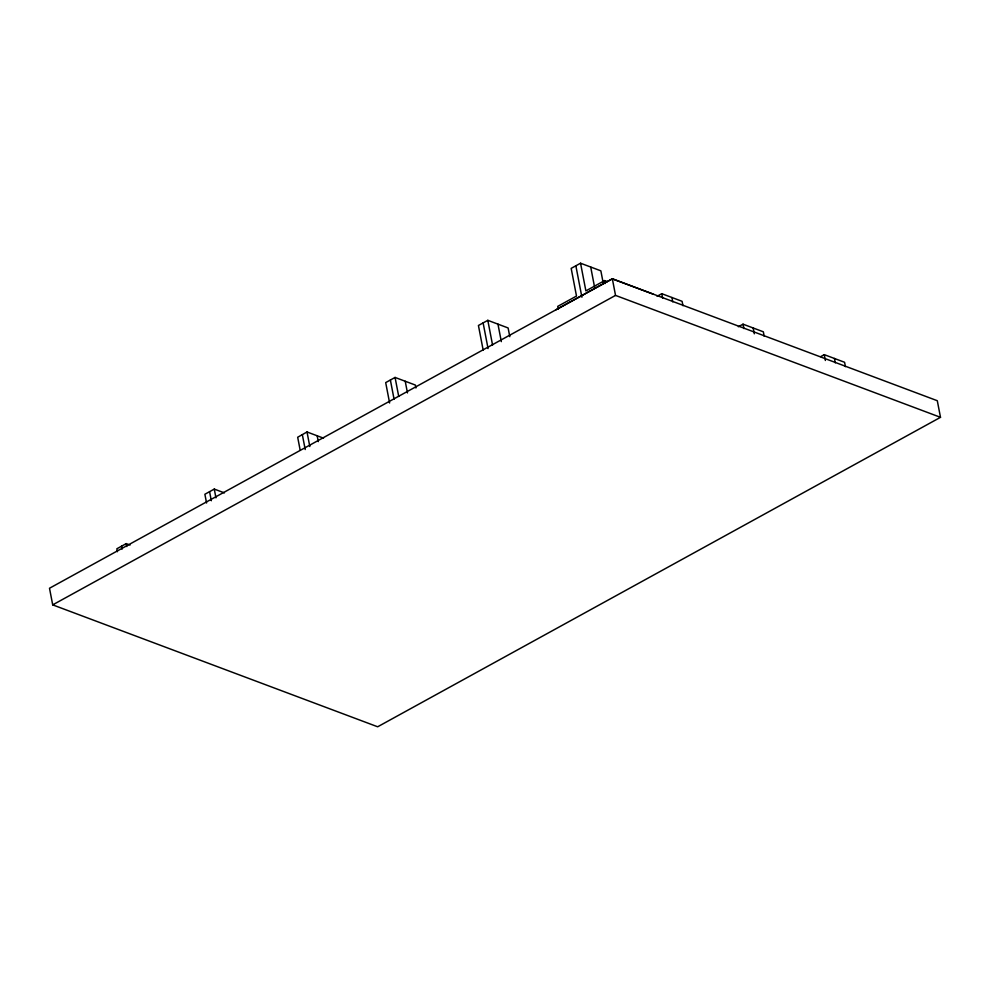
<?xml version="1.0" encoding="UTF-8"?>
<svg xmlns="http://www.w3.org/2000/svg" width="990" height="990" viewBox="0 0 990 990"><rect width="100%" height="100%" fill="white"/><g stroke="black" fill="none" stroke-linecap="round" stroke-linejoin="round"><path stroke-width="1.49" d="M300.193 450.302L297.681 437.246L307.011 431.974L323.52 438.162M603.108 282.497L600.856 270.827L580.548 263.216L571.168 268.364L576.502 296.06L557.741 306.368L558.298 309.288M509.8 336.699L508.118 327.962L487.81 320.327L478.43 325.487L483.194 350.262M415.936 387.981L415.379 385.061L395.072 377.438L385.692 382.598L389.614 403.004M224.433 492.896L214.273 489.085L204.881 494.257L206.564 503.007M130.036 545.057L126.225 543.621L116.845 548.782L117.402 551.702M607.179 281.531L604.643 280.578L585.882 290.899L580.548 263.216M556.058 309.734L612.352 278.858L652.955 294.03M612.34 278.784L49.5 588.246L52.705 604.865L377.66 726.784L940.5 417.322L937.295 400.715L612.34 278.784L615.533 295.404L940.5 417.322M52.705 604.865L615.533 295.404M657.1 296.27L661.79 293.696L682.098 301.319L682.939 305.687M738.342 326.75L743.032 324.175L763.34 331.798L764.181 336.167M820.747 356.586L824.274 354.655L844.581 362.278L845.423 366.647M834.422 358.467L835.263 362.835M824.274 354.655L825.388 360.484M753.18 327.987L754.306 333.816M743.032 324.175L743.874 328.544M671.938 297.507L672.779 301.876M661.79 293.696L662.632 298.064M604.643 280.578L605.199 283.511M590.708 267.028L594.631 287.422M575.858 265.79L581.91 297.223M497.958 324.138L501.324 341.624M487.81 320.327L492.575 345.102M483.12 322.901L488.058 348.579M405.219 381.249L407.472 392.906M395.072 377.438L398.71 396.384M390.382 380.024L394.07 399.218M317.171 435.786L318.297 441.614M307.011 431.974L309.821 446.552M302.346 434.684L305.217 449.534M214.273 489.085L215.956 497.834M209.583 491.671L211.328 500.73M126.225 543.621L126.794 546.542M121.535 546.208L122.104 549.116"/></g></svg>
